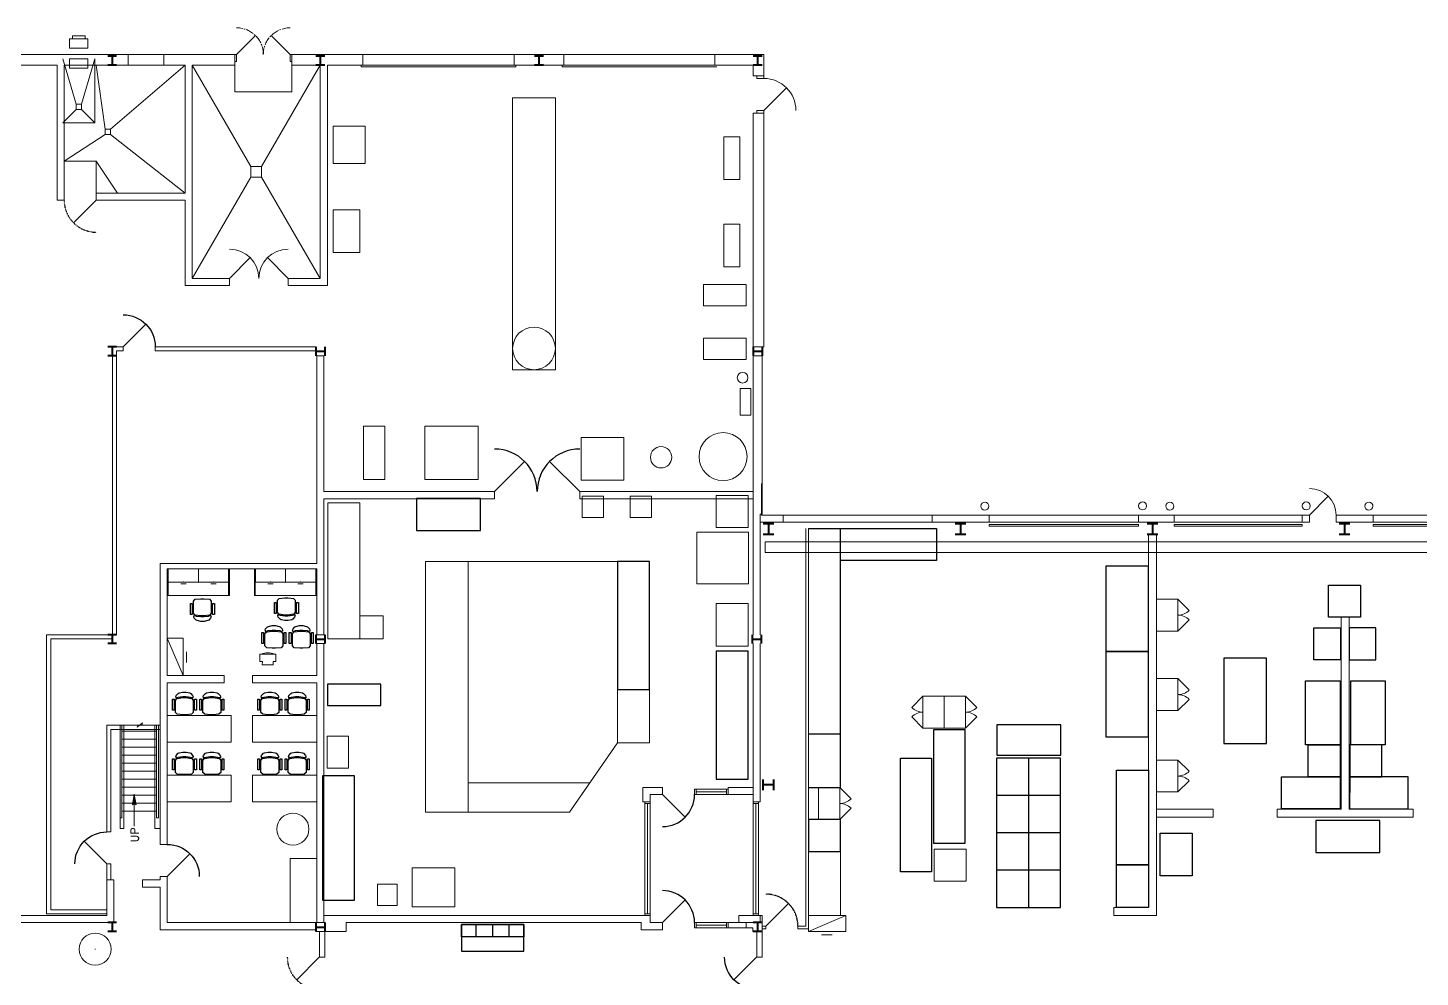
# Model space of a CAD drawing. Header units: inches. Extents: x -27 to 7514, y -484 to 2591.
# Drawn here: x 4025 to 5591, y 1516 to 2585 of the extents above; entities that cross this region are included whole.
import ezdxf
from ezdxf.enums import TextEntityAlignment as Align

# ---------------------------------------------------------------- set-up
doc = ezdxf.new("R2010")
doc.units = ezdxf.units.IN
doc.header["$MEASUREMENT"] = 0
doc.linetypes.add('CENTER2', pattern=[1.125, 0.75, -0.125, 0.125, -0.125])
doc.linetypes.add('DIVIDE', pattern=[1.25, 0.5, -0.25, 0, -0.25, 0, -0.25])
for name, color, linetype, lineweight in [('A-Col', 6, 'Continuous', 40), ('A-Ext-Wall', 70, 'Continuous', 20), ('A-VertP', 12, 'Continuous', 20), ('F-Ch', 4, 'Continuous', 30), ('F-Eq', 71, 'Continuous', 20), ('F-FreeStand', 211, 'Continuous', 20), ('FS-File', 50, 'Continuous', 20), ('FS-WSurf', 50, 'Continuous', 20), ('I-CWall', 110, 'Continuous', 20), ('I-Dor', 210, 'Continuous', 30)]:
    doc.layers.add(name, color=color, linetype=linetype, lineweight=lineweight)
doc.styles.add('BGE', font='simplex.shx')

# ---------------------------------------------------------------- blocks, each defined once
blk = doc.blocks.new('rbc_fleet-no_Arch$0$1W')
at = {"linetype": 'Continuous'}
for p, q in [((0.52225, 0.0105), (-0.47775, 0.0105)), ((0.02225, 0.0105), (0.02225, -0.9894999999999999)), ((0.52225, -0.9894999999999999), (-0.47775, -0.9894999999999999))]:
    blk.add_line(p, q, dxfattribs=at)
blk = doc.blocks.new('new block')
at = {"layer": 'I-CWall', "linetype": 'Continuous'}
blk.add_line((0, 0), (25.45600000000559, 25.45600000000559), dxfattribs=at)
blk.add_arc((0, -1.164153218269348e-10), 36, 0, 90, dxfattribs=at)
blk = doc.blocks.new('1W')
at = {"linetype": 'Continuous'}
for p, q in [((0.4166666666666666, 0.4166666666666666), (-0.4166666666666666, 0.4166666666666666)), ((0, 0.4166666666666666), (0, -0.4166666666666666)), ((0.4166666666666666, -0.4166666666666666), (-0.4166666666666666, -0.4166666666666666))]:
    blk.add_line(p, q, dxfattribs=at)
blk = doc.blocks.new('AH1')
at = {"linetype": 'Continuous'}
for p, q in [((-0.125, 0.02083333333333333), (0, 0)), ((-0.104, 0), (-0.125, 0.02083333333333333)), ((0, 0), (-0.125, -0.02083333333333333)), ((-0.104, 0), (-0.125, -0.02083333333333333)), ((0, 0), (-0.1145, 0.01041666666666667)), ((0, 0), (-0.1145, -0.0105)), ((0, 0), (-0.104, 0))]:
    blk.add_line(p, q, dxfattribs=at)
blk = doc.blocks.new('DOOR36')
at = {"linetype": 'Continuous'}
blk.add_line((0, 0), (2.121333333333333, 2.121333333333333), dxfattribs=at)
blk.add_arc((6.013258298238118e-05, -1.287978887557983e-05), 3, 360, 90, dxfattribs=at)
blk = doc.blocks.new('DOOR30')
at = {"linetype": 'Continuous'}
blk.add_line((0, 0), (1.76775, 1.76775), dxfattribs=at)
at = {"linetype": 'CENTER2'}
blk.add_arc((0, 0), 2.5, 0, 90, dxfattribs=at)
blk = doc.blocks.new('LF422')
at = {"linetype": 'Continuous'}
for p, q in [((0, 0), (3.5, 1.5)), ((1.227666666666667, -0.3135), (2.227666666666666, -0.3135))]:
    blk.add_line(p, q, dxfattribs=at)
blk.add_lwpolyline([(0, 1.5), (0, 0), (3.5, 0), (3.5, 1.5)], close=True, dxfattribs=at)
blk = doc.blocks.new('T3072')
at = {"layer": 'F-FreeStand'}
blk.add_lwpolyline([(0, -30), (72, -30), (72, 0), (0, 0)], close=True, dxfattribs=at)
blk = doc.blocks.new('T36')
at = {"layer": 'F-FreeStand'}
blk.add_circle((0, 0), 17.99999999999999, dxfattribs=at)
blk = doc.blocks.new('CH7')
at = {"linetype": 'Continuous'}
for p, q in [((-0.1666666666666667, 1.291666666666667), (-0.07291666666666666, 1.4375)), ((-0.07291666666666666, 1.4375), (0, 1.479166666666667)), ((0, 1.479166666666667), (0.5208333333333334, 1.5625)), ((0.5208333333333334, 1.5625), (0.8125, 1.5625)), ((0.8125, 1.5625), (1.333333333333333, 1.479166666666667)), ((1.333333333333333, 1.479166666666667), (1.40625, 1.4375)), ((1.40625, 1.4375), (1.5, 1.291666666666667)), ((-0.1666666666666667, 0.1666666666666667), (-0.1666666666666667, 1.291666666666667)), ((0, 0), (-0.1666666666666667, 0.1666666666666667)), ((0.5208333333333334, -0.04166666666666666), (0, 0)), ((1.333333333333333, 0), (0.8125, -0.04166666666666666)), ((1.5, 0.1666666666666667), (1.333333333333333, 0)), ((1.5, 1.291666666666667), (1.5, 0.1666666666666667)), ((0.8125, -0.04166666666666666), (0.5208333333333334, -0.04166666666666666))]:
    blk.add_line(p, q, dxfattribs=at)
for points in [[(-0.4583333333333333, 0.4375), (-0.4583333333333333, 1.427083333333333), (-0.2916666666666666, 1.427083333333333), (-0.2916666666666666, 0.3958333333333333), (-0.4583333333333333, 0.3958333333333333), (-0.4583333333333333, 0.4375)], [(-0.1458333333333333, 1.645833333333333), (-0.1041666666666667, 1.760416666666667), (0.07291666666666666, 1.958333333333333), (0.1666666666666667, 2), (0.5104166666666666, 2.072916666666667), (0.8229166666666666, 2.072916666666667), (1.166666666666667, 2), (1.260416666666667, 1.958333333333333), (1.4375, 1.760416666666667), (1.479166666666667, 1.645833333333333)], [(-0.1458333333333333, 1.645833333333333), (-0.1458333333333333, 1.552083333333333), (-0.04166666666666666, 1.53125)], [(1.375, 1.53125), (1.239583333333333, 1.572916666666667), (0.8125, 1.625), (0.5208333333333334, 1.625), (0.09375, 1.572916666666667), (-0.04166666666666666, 1.53125)], [(1.479166666666667, 1.645833333333333), (1.46875, 1.552083333333333), (1.375, 1.53125)], [(1.625, 0.4375), (1.625, 1.427083333333333), (1.791666666666667, 1.427083333333333), (1.791666666666667, 0.3958333333333333), (1.625, 0.3958333333333333), (1.625, 0.4375)]]:
    blk.add_lwpolyline(points, dxfattribs=at)
blk = doc.blocks.new('CHDESK')
at = {"linetype": 'Continuous'}
blk.add_blockref('CH7', (0.4583333333333333, -0.3958333333333333), dxfattribs=at)
blk = doc.blocks.new('UA3070NP')
at = {"layer": 'F-FreeStand'}
for p, q in [((-69.00000000000091, -30), (-69.00000000000091, 0)), ((-1, -30), (-1, 0))]:
    blk.add_line(p, q, dxfattribs=at)
blk.add_lwpolyline([(0, 0), (-70, 0), (-70, -30), (0, -30)], close=True, dxfattribs=at)
blk = doc.blocks.new('CSM70')
at = {"linetype": 'Continuous'}
for p, q in [((0, 0), (0, 1.239583333333333)), ((0, 1.239583333333333), (5.833333333333333, 1.239583333333333)), ((0, 0), (5.833333333333333, 0)), ((0.09375, 0), (0.09375, 1.239583333333333)), ((2.916666666666667, 0), (2.916666666666667, 1.239583333333333)), ((5.739583333333333, 0), (5.739583333333333, 1.239583333333333)), ((5.833333333333333, 0), (5.833333333333333, 1.239583333333333)), ((1.255166666666667, -0.1666666666666667), (1.755166666666667, -0.1666666666666667)), ((4.578166666666666, -0.1666666666666667), (4.078166666666666, -0.1666666666666667))]:
    blk.add_line(p, q, dxfattribs=at)
for p in [(0, 1.239583333333333), (1.505166666666667, 0), (4.328166666666666, 0)]:
    blk.add_point(p, dxfattribs=at)
blk = doc.blocks.new('TR36')
at = {"linetype": 'Continuous'}
for centre, radius in [((0.0006459276080131531, 0.01781437391042709), 1.5), ((-3.015464544296265e-05, 0.01835776233673096), 0.01840931225702345)]:
    blk.add_circle(centre, radius, dxfattribs=at)
blk = doc.blocks.new('SLF422')
at = {"layer": 'FS-File'}
for p, q in [((-42, -18), (0, 0)), ((-27.26800000000003, -21.76199999999994), (-15.26800000000003, -21.76199999999994))]:
    blk.add_line(p, q, dxfattribs=at)
blk.add_lwpolyline([(-41.99999999999989, 2.273736754432321e-13), (-41.99999999999989, -17.99999999999977), (1.13686837721616e-13, -17.99999999999977), (1.13686837721616e-13, 2.273736754432321e-13)], close=True, dxfattribs=at)
blk = doc.blocks.new('36_door')
at = {"linetype": 'Continuous'}
blk.add_line((0, 0), (-25.45599600000001, -25.455996), dxfattribs=at)
at = {"linetype": 'DIVIDE'}
blk.add_arc((0, 0), 36, 180, 270, dxfattribs=at)
blk = doc.blocks.new('PC')
at = {"linetype": 'Continuous'}
for p, q in [((0.25375, 0.692), (0.00375, 0.692)), ((0.00375, 0.00375), (0.00375, 0.692)), ((1.50375, 0.00375), (0.00375, 0.00375)), ((0.25375, 1.00375), (0.25375, 0.692)), ((0.25375, 1.00375), (1.25375, 1.00375)), ((1.25375, 1.00375), (1.25375, 0.692)), ((1.25375, 0.692), (1.50375, 0.692)), ((1.50375, 0.692), (1.50375, 0.00375))]:
    blk.add_line(p, q, dxfattribs=at)
blk.add_arc((0.7537533838351568, 1.469888706088066), 1.591439934971192, 247.1188333333334, 292.8811666666667, dxfattribs=at)
blk = doc.blocks.new('SC3624')
at = {"layer": 'FS-File'}
blk.add_lwpolyline([(-36, -24), (0, -24), (0, 0), (-36, 0)], close=True, dxfattribs=at)
at = {"layer": 'FS-File', "flags": 128}
blk.add_lwpolyline([(4.547473508864641e-13, -23.99999999999955), (-12.72792206135637, -36.72792206135819, -0.1989123673796656), (-17.99999999999955, -24.00000000000045, -0.1989123673796603), (-23.27207793864227, -36.72792206135796), (-36, -24)], format="xyb", dxfattribs=at)

msp = doc.modelspace()

# ---------------------------------------------------------------- linework, layer by layer
at = {"layer": 'A-Ext-Wall'}
for points in [[(3635.096182831061, 2554.535561998346), (4258.096182830828, 2554.535561998346)], [(4138.096182830828, 2542.535561998346), (4138.096182830828, 2554.535561998346)], [(4178.096182831061, 2542.535561998346), (4178.096182831061, 2554.535561998346)], [(4258.096182830828, 2554.535561998346), (4260.096182830828, 2554.535561998346)], [(4258.096182830828, 2542.535561998346), (4258.096182830828, 2554.535561998346)], [(4260.096182830828, 2554.535561998346), (4260.096182830828, 2546.535561998346)], [(4320.094182830966, 2554.535561998346), (4322.096182831061, 2554.535561998346)], [(4320.094182830966, 2554.535561998346), (4320.094182830966, 2546.535561998346)], [(4322.096182831061, 2554.535561998346), (4572.096182830828, 2554.535561998346)], [(4322.096182831061, 2542.535561998346), (4322.096182831061, 2554.535561998346)], [(4402.096182830828, 2542.535561998346), (4402.096182830828, 2554.535561998346)], [(4628.096182831061, 2554.535561998346), (4572.096182830828, 2554.535561998346)], [(4572.096182830828, 2542.535561998346), (4572.096182830828, 2554.535561998346)], [(4798.096182830828, 2554.535561998346), (4628.096182831061, 2554.535561998346)], [(4628.096182831061, 2542.535561998346), (4628.096182831061, 2554.535561998346)], [(4798.096182830828, 2542.535561998346), (4798.096182830828, 2554.535561998346)], [(4853.096182831061, 2554.535561998346), (4798.096182830828, 2554.535561998346)], [(4853.096182831061, 2554.535561998346), (4853.096182831061, 2530.535561998346)], [(3635.096182831061, 2542.535561998346), (4058.096182831061, 2542.535561998346)], [(4066.096182830828, 2542.535561998346), (4202.096182831061, 2542.535561998346)], [(4210.096182830828, 2542.535561998346), (4258.096182830828, 2542.535561998346)], [(4260.096182830828, 2546.535561998346), (4258.096182830828, 2546.535561998346)], [(4258.096182830828, 2542.535561998346), (4258.096182830828, 2512.535561998346)], [(4320.094182830966, 2546.535561998346), (4322.094182830733, 2546.535561998346)], [(4354.096182830828, 2542.535561998346), (4322.096182831061, 2542.535561998346)], [(4322.096182831061, 2512.535561998346), (4322.096182831061, 2542.535561998346)], [(4572.096182830828, 2542.535561998346), (4362.096182830828, 2542.535561998346)], [(4400.096182831061, 2540.535561998346), (4400.096182831061, 2542.535561998346)], [(4574.096182831061, 2540.535561998346), (4400.096182831061, 2540.535561998346)], [(4572.096182830828, 2542.535561998346), (4628.096182831061, 2542.535561998346)], [(4574.096182831061, 2540.535561998346), (4574.096182831061, 2542.535561998346)], [(4626.096182830828, 2540.535561998346), (4626.096182830828, 2542.535561998346)], [(4800.096182830828, 2540.535561998346), (4626.096182830828, 2540.535561998346)], [(4798.096182830828, 2542.535561998346), (4628.096182831061, 2542.535561998346)], [(4841.096182831061, 2542.535561998346), (4798.096182830828, 2542.535561998346)], [(4841.096182831061, 2542.535561998346), (4841.096182831061, 2530.535561998346)], [(4841.096182831061, 2530.535561998346), (4853.096182831061, 2530.535561998346)], [(4845.096182830828, 2527.535561998346), (4845.096182830828, 2530.535561998346)], [(4853.096182831061, 2527.535561998346), (4845.096182830828, 2527.535561998346)], [(4853.096182831061, 2530.535561998346), (4853.096182831061, 2527.535561998346)], [(4258.096182830828, 2512.535561998346), (4322.096182831061, 2512.535561998346)], [(4845.096182830828, 2491.535561998346), (4845.096182830828, 2488.535561998346)], [(4853.096182831061, 2491.535561998346), (4845.096182830828, 2491.535561998346)], [(4853.096182831061, 2488.535561998346), (4853.096182831061, 2491.535561998346)], [(4841.096182831061, 2488.535561998346), (4841.096182831061, 2225.535561998346)], [(4841.096182831061, 2488.535561998346), (4853.096182831061, 2488.535561998346)], [(4853.096182831061, 2488.535561998346), (4853.096182831061, 2225.535561998346)], [(4841.096182831061, 2225.535561998346), (4853.096182831061, 2225.535561998346)], [(4841.096182831061, 2215.535561998346), (4851.096182830828, 2215.535561998346)], [(4841.096182831061, 2215.535561998346), (4841.096182831061, 1901.535561998346)], [(4851.096182830828, 2037.306561998295), (4851.096182830828, 2215.535561998346)], [(4850.441182830793, 2036.04856199833), (4850.441182830793, 2071.577561998485)], [(5466.806182830842, 2036.04856199833), (5488.019182830831, 2057.261561998319)], [(4851.096182830828, 2037.306561998295), (4849.096182830828, 2037.306561998295)], [(4849.096182830828, 2037.306561998295), (4849.096182830828, 1901.535561998346)], [(4850.441182830793, 2036.04856199833), (4874.816182830793, 2036.04856199833)], [(4874.816182830793, 2036.04856199833), (5042.441182830793, 2036.04856199833)], [(4874.816182830793, 2036.04856199833), (4874.816182830793, 2028.048561998447)], [(5042.441182830793, 2036.04856199833), (5106.441182830735, 2036.04856199833)], [(5042.441182830793, 2036.04856199833), (5042.441182830793, 2028.048561998447)], [(5274.441182830735, 2036.04856199833), (5106.441182830735, 2036.04856199833)], [(5106.441182830735, 2036.04856199833), (5106.441182830735, 2028.048561998447)], [(5274.441182830735, 2036.04856199833), (5314.441182830851, 2036.04856199833)], [(5274.441182830735, 2036.04856199833), (5274.441182830735, 2028.048561998447)], [(5458.441182830851, 2036.04856199833), (5314.441182830851, 2036.04856199833)], [(5314.441182830851, 2036.04856199833), (5314.441182830851, 2028.048561998447)], [(5458.441182830851, 2036.04856199833), (5466.806182830842, 2036.04856199833)], [(5458.441182830851, 2036.04856199833), (5458.441182830851, 2028.048561998447)], [(5466.806182830842, 2036.04856199833), (5466.806182830842, 2028.048561998447)], [(5496.806182830842, 2036.04856199833), (5496.806182830842, 2028.048561998447)], [(5496.806182830842, 2036.04856199833), (5538.441182830735, 2036.04856199833)], [(5706.441182830735, 2036.04856199833), (5538.441182830735, 2036.04856199833)], [(5538.441182830735, 2036.04856199833), (5538.441182830735, 2028.048561998447)], [(4849.096182830828, 2028.048561998447), (4874.816182830793, 2028.048561998447)], [(4874.816182830793, 2028.048561998447), (5042.441182830793, 2028.048561998447)], [(5042.441182830793, 2028.048561998447), (5106.441182830735, 2028.048561998447)], [(5274.441182830735, 2028.048561998447), (5106.441182830735, 2028.048561998447)], [(5274.441182830735, 2028.048561998447), (5314.441182830851, 2028.048561998447)], [(5314.441182830851, 2028.048561998447), (5314.441182830851, 2028.370561998316)], [(5458.441182830851, 2028.048561998447), (5314.441182830851, 2028.048561998447)], [(5458.463182830761, 2025.723561998304), (5314.44118283088, 2025.723561998304), (5314.44118283088, 2023.623561998211), (5458.463182830761, 2023.623561998211)], [(5458.441182830851, 2028.048561998447), (5466.806182830842, 2028.048561998447)], [(5458.46318283079, 2025.723561998377), (5458.46318283079, 2023.623561998342)], [(5496.806182830842, 2028.048561998447), (5538.441182830735, 2028.048561998447)], [(5706.441182830735, 2028.048561998447), (5538.441182830735, 2028.048561998447)], [(4854.619182830749, 2006.04856199833), (4854.619182830749, 1994.04856199833)], [(7001.539182830791, 2006.04856199833), (4854.619182830749, 2006.04856199833)], [(7001.539182830791, 1994.04856199833), (4854.619182830749, 1994.04856199833)], [(4841.096182831061, 1713.535561998346), (4841.096182831061, 1891.535561998346)], [(4849.096182830828, 1713.535561998346), (4849.096182830828, 1891.535561998346)], [(4841.096182831061, 1585.535561998346), (4841.096182831061, 1713.535561998346)], [(4841.096182831061, 1713.535561998346), (4849.096182830828, 1713.535561998346)], [(4841.096182831061, 1711.535561998346), (4847.096182831061, 1711.535561998346)], [(4844.096182831061, 1587.535561998346), (4844.096182831061, 1711.535561998346)], [(4847.096182831061, 1585.535561998346), (4847.096182831061, 1713.535561998346)], [(4825.096182830828, 1585.535561998346), (4825.096182830828, 1577.535561998346)], [(4851.096182830828, 1585.535561998346), (4825.096182830828, 1585.535561998346)], [(4841.096182831061, 1587.535561998346), (4847.096182831061, 1587.535561998346)], [(4849.096182830828, 1577.535561998346), (4849.096182830828, 1585.535561998346)], [(4851.096182830828, 1538.53256199832), (4851.096182830828, 1585.535561998346)], [(4825.096182830828, 1577.535561998346), (4833.096182830828, 1577.535561998346)], [(4833.096182830828, 1577.535561998346), (4841.096182831061, 1577.535561998346)], [(4833.096182830828, 1571.572561998357), (4833.096182830828, 1577.535561998346)], [(4833.126182830856, 1571.572561998357), (4840.651182830763, 1571.572561998357)], [(4840.651182830763, 1567.432561998226), (4840.651182830763, 1571.572561998357)], [(4851.144182831013, 1567.432561998226), (4840.651182830763, 1567.432561998226)], [(4845.096182830828, 1538.53256199832), (4845.096182830828, 1566.957561998366)], [(4845.096182830828, 1538.53256199832), (4851.096182830828, 1538.53256199832)]]:
    msp.add_lwpolyline(points, dxfattribs=at)
for points in [[(5496.806182830842, 2036.04856199833, 0.414213562373095), (5466.806182830842, 2066.04856199833)], [(5097.623314180499, 2048.060501492524, 400000.1180079326), (5097.623333010088, 2048.060542363601)], [(5305.623314180441, 2048.060501492524, 400000.1180079326), (5305.623333010029, 2048.060542363601)], [(5529.623314180499, 2048.060501492524, 400000.1180079326), (5529.623333010088, 2048.060542363601)]]:
    msp.add_lwpolyline(points, format="xyb", dxfattribs=at)
for points in [[(5106.441182830647, 2023.623561998211), (5274.463182830994, 2023.623561998211), (5274.463182830994, 2025.723561998304), (5106.441182830647, 2025.723561998304)], [(5538.441182830647, 2023.623561998211), (5706.463182830994, 2023.623561998211), (5706.463182830994, 2025.723561998304), (5538.441182830647, 2025.723561998304)]]:
    msp.add_lwpolyline(points, close=True, dxfattribs=at)
for centre in [(5279.115432830833, 2046.536561998459), (5463.115432830775, 2046.536561998459)]:
    msp.add_circle(centre, 4.5, dxfattribs=at)
msp.add_point((4846.096182830828, 1572.535561998346), dxfattribs=at)
at = {"layer": 'A-VertP'}
for points in [[(4149.335182830888, 1799.841561998444), (4148.023182830737, 1797.507561998413), (4154.318182830895, 1802.175561998476), (4153.269182831013, 1799.841561998444)], [(4126.082182830862, 1799.841561998444), (4149.335182830888, 1799.841561998444)], [(4129.082182830862, 1799.841561998444), (4129.082182830862, 1683.535561998346)], [(4131.082182830862, 1799.841561998444), (4131.082182830862, 1695.535561998346)], [(4131.082182830862, 1792.963561998418), (4170.082182830862, 1792.963561998418)], [(4133.082182830862, 1799.841561998444), (4133.082182830862, 1683.535561998346)], [(4173.082182830862, 1799.841561998444), (4153.269182831013, 1799.841561998444)], [(4168.082182830862, 1799.841561998444), (4168.082182830862, 1683.535561998346)], [(4170.082182830862, 1799.841561998444), (4170.082182830862, 1695.535561998346)], [(4172.082182830862, 1799.841561998444), (4172.082182830862, 1695.535561998346)], [(4131.082182830862, 1783.963561998418), (4170.082182830862, 1783.963561998418)], [(4131.082182830862, 1774.963561998418), (4170.082182830862, 1774.963561998418)], [(4131.082182830862, 1765.963561998418), (4170.082182830862, 1765.963561998418)], [(4131.082182830862, 1756.963561998418), (4170.082182830862, 1756.963561998418)], [(4131.082182830862, 1747.963561998418), (4170.082182830862, 1747.963561998418)], [(4131.082182830862, 1738.963561998418), (4170.082182830862, 1738.963561998418)], [(4131.082182830862, 1729.963561998418), (4170.082182830862, 1729.963561998418)], [(4131.082182830862, 1720.963561998418), (4170.082182830862, 1720.963561998418)], [(4131.082182830862, 1711.963561998418), (4170.082182830862, 1711.963561998418)], [(4144.905182830953, 1685.884561998275), (4144.905182830953, 1721.884561998275)], [(4131.082182830862, 1695.535561998346), (4129.082182830862, 1695.535561998346)], [(4131.082182830862, 1702.963561998418), (4170.082182830862, 1702.963561998418)], [(4170.082182830862, 1695.535561998346), (4172.082182830862, 1695.535561998346)], [(4129.082182830862, 1683.535561998346), (4133.082182830862, 1683.535561998346)], [(4168.082182830862, 1683.535561998346), (4173.98718283089, 1683.535561998346)]]:
    msp.add_lwpolyline(points, dxfattribs=at)
at = {"layer": 'F-Ch'}
for points in [[(4462.221449675657, 2018.948442968554), (4534.221449675657, 2018.948442968554), (4534.221449675657, 2054.948442968554), (4462.221449675657, 2054.948442968554)], [(4688.549449675636, 1839.771442968413), (4724.549449675636, 1839.771442968413), (4724.549449675636, 1983.771442968413), (4688.549449675636, 1983.771442968413)], [(5237.728182830753, 1930.632561998187), (5237.728182830753, 1882.632561998187), (5285.728182830753, 1882.632561998187), (5285.728182830753, 1978.632561998187), (5237.728182830753, 1978.632561998187)], [(5506.333182830735, 1921.353561998323), (5488.333182830735, 1921.353561998323), (5488.333182830735, 1957.353561998323), (5524.333182830735, 1957.353561998323), (5524.333182830735, 1921.353561998323)], [(5501.848182830632, 1873.251561998368), (5471.848182830632, 1873.251561998368), (5471.848182830632, 1909.251561998368), (5501.848182830632, 1909.251561998368)], [(5511.441182830509, 1873.251561998368), (5541.441182830509, 1873.251561998368), (5541.441182830509, 1909.251561998368), (5511.441182830509, 1909.251561998368)], [(4799.523449675798, 1739.074442968486), (4835.523449675798, 1739.074442968486), (4835.523449675798, 1883.074442968486), (4799.523449675798, 1883.074442968486)], [(5237.728182830753, 1834.632561998187), (5237.728182830753, 1786.632561998187), (5285.728182830753, 1786.632561998187), (5285.728182830753, 1882.632561998187), (5237.728182830753, 1882.632561998187)], [(5418.660182830783, 1778.939561998217), (5418.660182830783, 1874.939561998217), (5370.660182830783, 1874.939561998217), (5370.660182830783, 1778.939561998217)], [(4362.090449675605, 1821.771442968413), (4422.090449675605, 1821.771442968413), (4422.090449675605, 1845.771442968413), (4362.090449675605, 1845.771442968413)], [(5044.31018283069, 1794.672561998224), (5079.083182830502, 1794.672561998224), (5079.083182830502, 1666.572561998131), (5044.31018283069, 1666.572561998131)], [(5187.104182830684, 1766.135561998213), (5187.104182830684, 1800.135561998213), (5115.104182830684, 1800.135561998213), (5115.104182830684, 1766.135561998213)], [(5501.255182830755, 1741.490561998195), (5465.255182830755, 1741.490561998195), (5465.255182830755, 1777.490561998195), (5501.255182830755, 1777.490561998195)], [(5512.034182830852, 1741.490561998195), (5548.034182830852, 1741.490561998195), (5548.034182830852, 1777.490561998195), (5512.034182830852, 1777.490561998195)], [(5006.884182830712, 1762.576561998321), (5041.657182830757, 1762.576561998321), (5041.657182830757, 1634.476561998228), (5006.884182830712, 1634.476561998228)], [(4356.549449675869, 1602.771442968413), (4392.549449675869, 1602.771442968413), (4392.549449675869, 1742.771442968413), (4356.549449675869, 1742.771442968413)], [(5501.329182830777, 1705.510561998213), (5435.329182830777, 1705.510561998213), (5435.329182830777, 1741.510561998213), (5501.255182830755, 1741.490561998195)], [(5511.960182830597, 1705.510561998213), (5577.960182830597, 1705.510561998213), (5577.960182830597, 1741.510561998213), (5512.034182830852, 1741.490561998195)], [(4903.384182830712, 1657.576561998321), (4939.384182830712, 1657.576561998321), (4939.384182830712, 1693.576561998321), (4903.384182830712, 1693.576561998321)], [(5509.887182830738, 1692.517561998429), (5473.887182830738, 1692.517561998429), (5473.887182830738, 1656.517561998429), (5545.887182830738, 1656.517561998429), (5545.887182830738, 1692.517561998429)], [(5298.694182830768, 1678.091561998452), (5334.694182830768, 1678.091561998452), (5334.694182830768, 1630.091561998452), (5298.694182830768, 1630.091561998452)], [(5249.884182830712, 1594.576561998321), (5249.884182830712, 1642.576561998321), (5285.884182830712, 1642.576561998321), (5285.884182830712, 1594.576561998321)], [(4583.133262237599, 1575.479910689595), (4513.133262237367, 1575.479910689595), (4513.133262237367, 1545.479910689595), (4583.133262237599, 1545.479910689595)], [(4513.133262237367, 1575.479910689595), (4583.160262237601, 1575.479910689595), (4583.160262237601, 1561.342910689724), (4513.133262237367, 1561.342910689724)]]:
    msp.add_lwpolyline(points, close=True, dxfattribs=at)
for points in [[(4903.383182830636, 2021.130561998223), (5047.384182830625, 2021.130561998223)], [(4939.384182830625, 1729.576561998219), (4939.384182830625, 2021.130561998223)], [(5047.384182830625, 2021.130561998223), (5047.384182830625, 1985.130561998223)], [(5047.384182830625, 1985.130561998223), (4939.384182830625, 1985.130561998223)], [(5462.477182830618, 1777.490561998267), (5462.477182830618, 1849.490561998267)], [(5462.477182830618, 1849.490561998267), (5501.255182830726, 1849.490561998267)], [(5501.255182830726, 1849.490561998267), (5501.255182830726, 1777.490561998267)], [(5513.346182830624, 1777.490561998267), (5513.346182830624, 1849.490561998267)], [(5513.346182830624, 1849.490561998267), (5552.124182830732, 1849.490561998267)], [(5552.124182830732, 1849.490561998267), (5552.124182830732, 1777.490561998267)], [(4939.384182830625, 1789.576561998219), (4903.368182830622, 1789.576561998219)], [(5501.255182830726, 1777.490561998267), (5462.477182830618, 1777.490561998267)], [(5552.124182830732, 1777.490561998267), (5513.346182830624, 1777.490561998267)], [(5006.884182830625, 1654.576561998219), (5006.884182830625, 1762.576561998219)], [(5114.884182830625, 1762.576561998219), (5114.884182830625, 1594.576561998219)], [(5186.884182830625, 1762.576561998219), (5114.884182830625, 1762.576561998219)], [(5150.884182830625, 1762.576561998219), (5150.884182830625, 1595.069561998353)], [(5186.884182830625, 1594.576561998219), (5186.884182830625, 1762.576561998219)], [(5249.884182830625, 1642.576561998219), (5249.884182830625, 1749.247561998309)], [(5249.884182830625, 1749.247561998309), (5285.884182830625, 1749.247561998309)], [(5285.884182830625, 1749.247561998309), (5285.884182830625, 1642.576561998219)], [(4903.384182830625, 1729.576561998219), (4939.384182830625, 1729.576561998219)], [(5186.884182830625, 1720.576561998219), (5114.954182830574, 1720.576561998219)], [(5186.884182830625, 1678.576561998219), (5114.954182830574, 1678.576561998219)], [(5186.884182830625, 1636.576561998219), (5114.954182830574, 1636.576561998219)], [(5285.884182830625, 1642.576561998219), (5249.884182830625, 1642.576561998219)], [(5114.884182830625, 1594.576561998219), (5186.884182830625, 1594.576561998219)], [(4529.393262237609, 1561.342910689724), (4529.393262237609, 1575.302910689687)], [(4548.146262237635, 1561.342910689724), (4548.146262237635, 1575.302910689687)], [(4566.541262237653, 1561.342910689724), (4566.541262237653, 1575.302910689687)]]:
    msp.add_lwpolyline(points, dxfattribs=at)
at = {"layer": 'F-Eq'}
for points in [[(4072.142449675746, 2572.23244296854), (4092.53544967567, 2572.23244296854), (4092.53544967567, 2561.712442968521), (4072.142449675746, 2561.712442968521)], [(4075.295449675679, 2572.233442968471), (4089.5924496757, 2572.233442968471), (4089.5924496757, 2575.599442968625), (4075.295449675679, 2575.599442968625)], [(4072.142449675746, 2549.71844296834), (4092.53544967567, 2549.71844296834), (4092.53544967567, 2539.198442968554), (4072.142449675746, 2539.198442968554)], [(4570.549449675636, 2199.771442968413), (4618.549449675636, 2199.771442968413), (4618.549449675636, 2505.771442968413), (4570.549449675636, 2505.771442968413)], [(4079.549449675636, 2492.771442968413), (4085.549449675636, 2492.771442968413), (4085.549449675636, 2498.771442968413), (4079.549449675636, 2498.771442968413)], [(4368.549449675869, 2431.771442968413), (4404.549449675869, 2431.771442968413), (4404.549449675869, 2473.771442968413), (4368.549449675869, 2473.771442968413)], [(4808.199449675776, 2413.771442968413), (4826.199449675776, 2413.771442968413), (4826.199449675776, 2461.771442968413), (4808.199449675776, 2461.771442968413)], [(4368.549449675869, 2331.771442968413), (4398.549449675869, 2331.771442968413), (4398.549449675869, 2379.771442968413), (4368.549449675869, 2379.771442968413)], [(4808.199449675776, 2315.648442968508), (4826.199449675776, 2315.648442968508), (4826.199449675776, 2363.648442968508), (4808.199449675776, 2363.648442968508)], [(4785.165449675791, 2271.771442968413), (4833.165449675791, 2271.771442968413), (4833.165449675791, 2295.771442968413), (4785.165449675791, 2295.771442968413)], [(4785.165449675791, 2211.348442968461), (4833.165449675791, 2211.348442968461), (4833.165449675791, 2235.348442968461), (4785.165449675791, 2235.348442968461)], [(4826.320449675586, 2148.771442968413), (4838.320449675586, 2148.771442968413), (4838.320449675586, 2178.771442968413), (4826.320449675586, 2178.771442968413)], [(4402.658449675808, 2076.284442968448), (4426.658449675808, 2076.284442968448), (4426.658449675808, 2136.284442968448), (4402.658449675808, 2136.284442968448)], [(4471.756449675806, 2076.284442968448), (4531.756449675806, 2076.284442968448), (4531.756449675806, 2136.284442968448), (4471.756449675806, 2136.284442968448)], [(4647.549449675869, 2075.314442968476), (4695.549449675869, 2075.314442968476), (4695.549449675869, 2123.314442968476), (4647.549449675869, 2123.314442968476)], [(4648.549449675636, 2033.303442968536), (4672.549449675636, 2033.303442968536), (4672.549449675636, 2057.303442968536), (4648.549449675636, 2057.303442968536)], [(4702.610449675623, 2033.303442968536), (4726.610449675623, 2033.303442968536), (4726.610449675623, 2057.303442968536), (4702.610449675623, 2057.303442968536)], [(4799.52444967573, 2022.02944296856), (4835.52444967573, 2022.02944296856), (4835.52444967573, 2058.02944296856), (4799.52444967573, 2058.02944296856)], [(4362.738449675649, 1896.771442968413), (4398.738449675649, 1896.771442968413), (4398.738449675649, 2049.771442968413), (4362.738449675649, 2049.771442968413)], [(4777.72844967564, 1958.771442968413), (4835.72844967564, 1958.771442968413), (4835.72844967564, 2016.771442968413), (4777.72844967564, 2016.771442968413)], [(4472.549449675636, 1701.771442968413), (4520.549449675636, 1701.771442968413), (4520.549449675636, 1983.771442968413), (4472.549449675636, 1983.771442968413)], [(4799.440449675698, 1888.771442968413), (4835.440449675698, 1888.771442968413), (4835.440449675698, 1936.771442968413), (4799.440449675698, 1936.771442968413)], [(4398.738449675649, 1896.771442968413), (4424.738449675649, 1896.771442968413), (4424.738449675649, 1922.771442968413), (4398.738449675649, 1922.771442968413)], [(4688.549449675636, 1779.771442968413), (4724.549449675636, 1779.771442968413), (4724.549449675636, 1839.771442968413), (4688.549449675636, 1839.771442968413)], [(4361.980449675735, 1751.214442968616), (4385.980449675735, 1751.214442968616), (4385.980449675735, 1787.214442968616), (4361.980449675735, 1787.214442968616)], [(4457.35344967564, 1595.164442968337), (4505.35344967564, 1595.164442968337), (4505.35344967564, 1639.164442968569), (4457.35344967564, 1639.164442968569)], [(4418.549449675636, 1596.836442968357), (4440.549449675869, 1596.836442968357), (4440.549449675869, 1620.836442968357), (4418.549449675636, 1620.836442968357)]]:
    msp.add_lwpolyline(points, close=True, dxfattribs=at)
for points in [[(4079.549449675636, 2498.771442968413), (4064.549449675636, 2549.771442968413)], [(4085.549449675636, 2498.771442968413), (4100.549449675636, 2549.771442968413)], [(4100.549449675636, 2477.771442968413), (4100.549449675636, 2549.771442968413)], [(4079.549449675636, 2492.771442968413), (4064.549449675636, 2477.771442968413)], [(4100.549449675636, 2477.771442968413), (4085.549449675636, 2492.771442968413)], [(4064.549449675636, 2477.771442968413), (4100.549449675636, 2477.771442968413)], [(4520.549449675636, 1983.771442968413), (4688.549449675636, 1983.771442968413)], [(4634.549449675636, 1701.771442968413), (4688.549449675636, 1779.771442968413)], [(4520.549449675636, 1734.771442968413), (4520.549449675636, 1701.771442968413)], [(4657.39544967554, 1734.771442968413), (4520.549449675636, 1734.771442968413)], [(4520.549449675636, 1701.771442968413), (4634.549449675636, 1701.771442968413)]]:
    msp.add_lwpolyline(points, dxfattribs=at)
for centre, radius in [((4594.549449675636, 2223.771442968413), 24), ((4829.206449675527, 2190.771442968413), 6), ((4807.225449675614, 2101.98244296854), 27), ((4737.549449675869, 2101.271442968413), 12)]:
    msp.add_circle(centre, radius, dxfattribs=at)
at = {"layer": 'F-FreeStand'}
for points in [[(5080.762182830505, 1624.30056199825), (5044.762182830505, 1624.30056199825), (5044.762182830505, 1660.30056199825), (5080.762182830505, 1660.30056199825)], [(4903.384182830712, 1585.576561998321), (4939.384182830712, 1585.576561998321), (4939.384182830712, 1657.576561998321), (4903.384182830712, 1657.576561998321)]]:
    msp.add_lwpolyline(points, close=True, dxfattribs=at)
at = {"layer": 'I-CWall'}
for points in [[(4058.096182831061, 2542.535561998346), (4058.096182831061, 2390.535561998346)], [(4066.096182830828, 2542.535561998346), (4066.096182830828, 2390.535561998346)], [(4112.096182831061, 2470.535561998346), (4102.096182830828, 2542.535561998346)], [(4118.096182831061, 2470.535561998346), (4202.096182831061, 2542.535561998346)], [(4202.096182831061, 2542.535561998346), (4202.096182831061, 2398.535561998346)], [(4210.096182830828, 2542.535561998346), (4210.096182830828, 2302.535561998346)], [(4210.096182830828, 2542.535561998346), (4276.096182830828, 2428.535561998346)], [(4354.096182830828, 2542.535561998346), (4288.096182830828, 2428.535561998346)], [(4354.096182830828, 2542.535561998346), (4354.096182830828, 2302.535561998346)], [(4362.096182830828, 2542.535561998346), (4362.096182830828, 2294.535561998346)], [(4066.096182830828, 2434.535561998346), (4112.096182831061, 2464.535561998346)], [(4118.096182831061, 2464.535561998346), (4202.096182831061, 2398.535561998346)], [(4102.096182830828, 2434.535561998346), (4066.096182830828, 2434.535561998346)], [(4102.096182830828, 2398.535561998346), (4102.096182830828, 2434.535561998346)], [(4102.096182830828, 2434.535561998346), (4126.096182830828, 2398.535561998346)], [(4210.096182830828, 2302.535561998346), (4276.096182830828, 2416.535561998346)], [(4354.096182830828, 2302.535561998346), (4288.096182830828, 2416.535561998346)], [(4102.096182830828, 2390.535561998346), (4102.096182830828, 2398.535561998346)], [(4102.096182830828, 2398.535561998346), (4202.096182831061, 2398.535561998346)], [(4058.096182831061, 2390.535561998346), (4066.096182830828, 2390.535561998346)], [(4102.096182830828, 2390.535561998346), (4202.096182831061, 2390.535561998346)], [(4202.096182831061, 2390.535561998346), (4202.096182831061, 2294.535561998346)], [(4252.096182830828, 2302.535561998346), (4275.431182830791, 2325.870561998308)], [(4318.092182830871, 2302.535561998346), (4294.757182830908, 2325.870561998308)], [(4210.096182830828, 2302.535561998346), (4252.096182830828, 2302.535561998346)], [(4252.096182830828, 2294.535561998346), (4252.096182830828, 2302.535561998346)], [(4318.096182830828, 2294.535561998346), (4318.096182830828, 2302.535561998346)], [(4354.096182830828, 2302.535561998346), (4318.096182830828, 2302.535561998346)], [(4202.096182831061, 2294.535561998346), (4252.096182830828, 2294.535561998346)], [(4362.096182830828, 2294.535561998346), (4318.096182830828, 2294.535561998346)], [(4125.096182830828, 2225.535561998346), (4132.492182831011, 2225.535561998346)], [(4132.492182831011, 2225.535561998346), (4132.492182831011, 2220.910561998346)], [(4168.492182831011, 2225.535561998346), (4168.492182831011, 2220.910561998346)], [(4168.492182831011, 2225.535561998346), (4349.096182831061, 2225.535561998346)], [(4349.096182831061, 2220.910561998346), (4349.096182831061, 2225.535561998346)], [(4120.471182830828, 1901.535561998346), (4120.471182830828, 2215.535561998346)], [(4125.096182830828, 2220.910561998346), (4132.492182831011, 2220.910561998346)], [(4125.096182830828, 1901.535561998346), (4125.096182830828, 2220.910561998346)], [(4168.492182831011, 2220.910561998346), (4349.096182831061, 2220.910561998346)], [(4350.096182830828, 2215.535561998346), (4358.096182831061, 2215.535561998346)], [(4350.096182830828, 2215.535561998346), (4350.096182830828, 1981.535561998346)], [(4358.096182831061, 2215.535561998346), (4358.096182831061, 2062.535561998346)], [(4550.096182831061, 2062.535561998346), (4358.096182831061, 2062.535561998346)], [(4550.096182831061, 2054.535561998346), (4358.096182831061, 2054.535561998346)], [(4358.096182831061, 2054.535561998346), (4358.096182831061, 1901.535561998346)], [(4550.096182831061, 2054.535561998346), (4550.096182831061, 2062.535561998346)], [(4646.096182831061, 2054.535561998346), (4646.096182831061, 2062.535561998346)], [(4841.096182831061, 2062.535561998346), (4646.096182831061, 2062.535561998346)], [(4841.096182831061, 2054.535561998346), (4646.096182831061, 2054.535561998346)], [(4900.38418283077, 2021.130561998325), (4900.38418283077, 1573.576561998321)], [(4903.38418283077, 2021.130561998325), (4903.38418283077, 1570.576561998321)], [(5285.88418283077, 2014.576561998321), (5285.88418283077, 1594.576561998321)], [(5294.88418283077, 2014.576561998321), (5294.88418283077, 1585.576561998321)], [(4174.096182830828, 1981.535561998346), (4174.096182830828, 1891.535561998346)], [(4350.096182830828, 1981.535561998346), (4174.096182830828, 1981.535561998346)], [(4182.096182830828, 1975.535561998346), (4182.096182830828, 1891.535561998346)], [(4350.096182830828, 1975.535561998346), (4182.096182830828, 1975.535561998346)], [(4350.096182830828, 1975.535561998346), (4350.096182830828, 1901.535561998346)], [(5502.441182830742, 1705.251561998484), (5502.441182830742, 1921.251561998484)], [(5502.441182830742, 1921.251561998484), (5511.441182830742, 1921.251561998484)], [(5511.441182830742, 1705.251561998484), (5511.441182830742, 1921.251561998484)], [(4046.33718283075, 1587.209561998461), (4046.33718283075, 1901.535561998346)], [(4115.096182831061, 1901.535561998346), (4046.33718283075, 1901.535561998346)], [(4050.962182830983, 1591.834561998461), (4050.962182830983, 1896.910561998346)], [(4120.096182830828, 1896.910561998346), (4050.962182830983, 1896.910561998346)], [(4349.096182831061, 1901.535561998346), (4359.096182830828, 1901.535561998346)], [(4174.096182830828, 1665.535561998346), (4174.096182830828, 1891.535561998346)], [(4182.096182830828, 1855.535561998346), (4182.096182830828, 1891.535561998346)], [(4359.096182830828, 1891.535561998346), (4349.096182831061, 1891.535561998346)], [(4350.096182830828, 1855.535561998346), (4350.096182830828, 1891.535561998346)], [(4358.096182831061, 1891.535561998346), (4358.096182831061, 1577.535561998346)], [(4182.096182830828, 1855.535561998346), (4246.096182830828, 1855.535561998346)], [(4246.096182830828, 1847.535561998346), (4246.096182830828, 1855.535561998346)], [(4278.096182830828, 1847.535561998346), (4278.096182830828, 1855.535561998346)], [(4350.096182830828, 1855.535561998346), (4278.096182830828, 1855.535561998346)], [(4182.096182830828, 1847.535561998346), (4246.096182830828, 1847.535561998346)], [(4182.096182830828, 1665.535561998346), (4182.096182830828, 1847.535561998346)], [(4350.096182830828, 1847.535561998346), (4278.096182830828, 1847.535561998346)], [(4290.348182830923, 1847.535561998346), (4350.096182830828, 1847.535561998346)], [(4350.096182830828, 1577.535561998346), (4350.096182830828, 1847.535561998346)], [(4114.096182830828, 1799.535561998346), (4174.096182830828, 1799.535561998346)], [(4114.096182830828, 1679.535561998346), (4114.096182830828, 1799.535561998346)], [(4118.721182830828, 1794.910561998346), (4174.096182830828, 1794.910561998346)], [(4118.721182830828, 1679.535561998346), (4118.721182830828, 1794.910561998346)], [(4717.096182830828, 1729.535561998346), (4717.096182830828, 1713.535561998346)], [(4717.096182830828, 1729.535561998346), (4739.096182831061, 1729.535561998346)], [(4739.096182831061, 1729.535561998346), (4739.096182831061, 1721.535561998346)], [(4775.096182831061, 1721.535561998346), (4775.096182831061, 1727.535561998346)], [(4775.096182831061, 1727.535561998346), (4813.096182830828, 1727.535561998346)], [(4777.096182830828, 1721.535561998346), (4777.096182830828, 1727.535561998346)], [(4777.096182830828, 1724.535561998346), (4811.096182831061, 1724.535561998346)], [(4811.096182831061, 1721.535561998346), (4811.096182831061, 1727.535561998346)], [(4813.096182830828, 1729.535561998346), (4813.096182830828, 1721.535561998346)], [(4813.096182830828, 1729.535561998346), (4813.096182830828, 1721.535561998346)], [(4841.096182831061, 1729.535561998346), (4813.096182830828, 1729.535561998346)], [(4717.096182830828, 1713.535561998346), (4725.096182830828, 1713.535561998346)], [(4719.096182830828, 1585.535561998346), (4719.096182830828, 1713.535561998346)], [(4719.096182830828, 1711.535561998346), (4725.096182830828, 1711.535561998346)], [(4722.096182830828, 1587.535561998346), (4722.096182830828, 1711.535561998346)], [(4725.096182830828, 1721.535561998346), (4725.096182830828, 1713.535561998346)], [(4725.096182830828, 1721.535561998346), (4739.096182831061, 1721.535561998346)], [(4725.096182830828, 1585.535561998346), (4725.096182830828, 1713.535561998346)], [(4775.096182831061, 1721.535561998346), (4813.096182830828, 1721.535561998346)], [(4841.096182831061, 1721.535561998346), (4813.096182830828, 1721.535561998346)], [(5358.441182830742, 1705.251561998484), (5294.900182830774, 1705.251561998484)], [(5358.441182830742, 1696.251561998484), (5294.900182830774, 1696.251561998484)], [(5358.441182830742, 1696.251561998484), (5358.441182830742, 1705.251561998484)], [(5430.441182830742, 1696.251561998484), (5430.441182830742, 1705.251561998484)], [(5430.441182830742, 1705.251561998484), (5502.441182830742, 1705.251561998484)], [(5430.441182830742, 1696.251561998484), (5583.441182830742, 1696.251561998484)], [(5511.441182830742, 1705.251561998484), (5583.441182830742, 1705.251561998484)], [(5583.441182830742, 1705.251561998484), (5583.441182830742, 1696.251561998484)], [(4114.096182830828, 1679.535561998346), (4118.721182830828, 1679.535561998346)], [(4174.096182830828, 1665.535561998346), (4182.096182830828, 1665.535561998346)], [(4114.096182830828, 1643.535561998346), (4118.721182830828, 1643.535561998346)], [(4114.096182830828, 1643.535561998346), (4114.096182830828, 1625.535561998346)], [(4118.721182830828, 1643.535561998346), (4118.721182830828, 1625.535561998346)], [(4174.096182830828, 1629.535561998346), (4182.096182830828, 1629.535561998346)], [(4174.096182830828, 1625.535561998346), (4174.096182830828, 1629.535561998346)], [(4182.096182830828, 1577.535561998346), (4182.096182830828, 1629.535561998346)], [(4114.096182830828, 1625.535561998346), (4122.096182830828, 1625.535561998346)], [(4114.096182830828, 1625.535561998346), (4114.096182830828, 1585.535561998346)], [(4122.096182830828, 1577.535561998346), (4122.096182830828, 1625.535561998346)], [(4154.096182831061, 1617.535561998346), (4154.096182831061, 1625.535561998346)], [(4174.096182830828, 1625.535561998346), (4154.096182831061, 1625.535561998346)], [(4174.096182830828, 1617.535561998346), (4154.096182831061, 1617.535561998346)], [(4174.096182830828, 1569.535561998346), (4174.096182830828, 1617.535561998346)], [(3881.096182831061, 1585.535561998346), (4114.096182830828, 1585.535561998346)], [(4046.33718283075, 1587.209561998461), (4114.096182830828, 1587.209561998461)], [(4050.962182830983, 1591.834561998461), (4114.096182830828, 1591.834561998461)], [(4589.096182831061, 1585.535561998346), (4358.251182830856, 1585.535561998346)], [(4589.096182831061, 1585.535561998346), (4725.096182830828, 1585.535561998346)], [(4719.096182830828, 1587.535561998346), (4725.096182830828, 1587.535561998346)], [(4725.096182830828, 1577.535561998346), (4725.096182830828, 1585.535561998346)], [(5285.88418283077, 1594.576561998321), (5246.88418283077, 1594.576561998321)], [(5246.88418283077, 1594.576561998321), (5246.88418283077, 1585.576561998321)], [(5294.88418283077, 1585.576561998321), (5246.88418283077, 1585.576561998321)], [(3873.096182830828, 1577.535561998346), (4122.096182830828, 1577.535561998346)], [(4114.747182830899, 1577.535561998346), (4114.096182830828, 1577.535561998346)], [(4349.096182831061, 1569.535561998346), (4174.096182830828, 1569.535561998346)], [(4349.096182831061, 1577.535561998346), (4182.096182830828, 1577.535561998346)], [(4349.096182831061, 1577.535561998346), (4359.096182830828, 1577.535561998346)], [(4349.096182831061, 1567.535561998346), (4359.096182830828, 1567.535561998346)], [(4353.096182830828, 1538.534561998415), (4353.096182830828, 1567.527561998431)], [(4359.156182830884, 1577.535561998346), (4359.096182830828, 1577.535561998346)], [(4359.096182830828, 1567.535561998346), (4383.096182830828, 1567.535561998346)], [(4359.096182830828, 1538.534561998415), (4359.096182830828, 1567.527561998431)], [(4383.096182830828, 1567.535561998346), (4383.096182830828, 1577.535561998346)], [(4383.096182830828, 1577.535561998346), (4715.096182831061, 1577.535561998346)], [(4715.096182831061, 1569.535561998346), (4715.096182831061, 1577.535561998346)], [(4739.096182831061, 1569.535561998346), (4715.096182831061, 1569.535561998346)], [(4725.096182830828, 1577.535561998346), (4739.096182831061, 1577.535561998346)], [(4739.096182831061, 1569.535561998346), (4739.096182831061, 1577.535561998346)], [(4775.096182831061, 1577.535561998346), (4775.096182831061, 1571.580561998504)], [(4825.096182830828, 1577.535561998346), (4775.096182831061, 1577.535561998346)], [(4775.096182831061, 1571.580561998504), (4813.096182830828, 1571.580561998504)], [(4777.096182830828, 1577.535561998346), (4777.096182830828, 1571.580561998504)], [(4777.096182830828, 1574.535561998346), (4811.096182831061, 1574.535561998346)], [(4811.096182831061, 1577.535561998346), (4811.096182831061, 1571.535561998346)], [(4813.096182830828, 1571.573561998288), (4813.096182830828, 1577.535561998346)], [(4833.126182830856, 1571.572561998357), (4813.126182830856, 1571.572561998357)], [(4855.38418283077, 1573.576561998321), (4851.096182830828, 1573.576561998321)], [(4855.38418283077, 1570.576561998321), (4851.096182830828, 1570.576561998321)], [(4855.38418283077, 1573.576561998321), (4855.38418283077, 1570.576561998321)], [(4900.38418283077, 1573.576561998321), (4891.38418283077, 1573.576561998321)], [(4891.38418283077, 1573.576561998321), (4891.38418283077, 1570.576561998321)], [(4903.38418283077, 1570.576561998321), (4891.38418283077, 1570.576561998321)], [(4353.096182830828, 1538.534561998415), (4359.096182830828, 1538.534561998415)]]:
    msp.add_lwpolyline(points, dxfattribs=at)
for points in [[(4112.096182831061, 2470.535561998346), (4118.096182831061, 2470.535561998346), (4118.096182831061, 2464.535561998346), (4112.096182831061, 2464.535561998346)], [(4288.096182830828, 2428.535561998346), (4276.096182830828, 2428.535561998346), (4276.096182830828, 2416.535561998346), (4288.096182830828, 2416.535561998346)]]:
    msp.add_lwpolyline(points, close=True, dxfattribs=at)
for points in [[(4285.093782830831, 2302.535561998346, 0.4142135481737181), (4252.096184430542, 2335.533161998348)], [(4318.092182830871, 2335.533161998348, 0.4142135481737181), (4285.094582830869, 2302.53556359806)]]:
    msp.add_lwpolyline(points, format="xyb", dxfattribs=at)
msp.add_point((4354.096182830828, 1572.535561998346), dxfattribs=at)
at = {"layer": 'I-Dor'}
for points in [[(4598.084182831059, 2062.535561998346, 0.4142135481737181), (4550.096185157505, 2110.523561998343)], [(4646.072182830852, 2110.523561998343, 0.4142135481737181), (4598.084182830855, 2062.535564324789)]]:
    msp.add_lwpolyline(points, format="xyb", dxfattribs=at)
for points in [[(4550.096182831061, 2062.535561998346), (4584.029182830789, 2096.468561998539)], [(4646.072182830852, 2062.535561998346), (4612.139182830892, 2096.468561998539)]]:
    msp.add_lwpolyline(points, dxfattribs=at)

# ---------------------------------------------------------------- block references
msp.add_blockref('new block', (4855.38418283077, 1573.576561998205))
msp.add_blockref('new block', (4855.38418283077, 1573.576561998205))
at = {"layer": 'A-Col', "xscale": 12, "yscale": 12, "zscale": 12}
for p in [(4120.096182830828, 2547.535561998346), (4354.096182830828, 2547.535561998346), (4600.096182830828, 2547.535561998346), (4846.096182830828, 2547.535561998346), (4120.096182830828, 2220.535561998346), (4120.096182830828, 1896.535561998346), (4120.096182830828, 1572.535561998346), (4846.096182830828, 1572.535561998346)]:
    msp.add_blockref('1W', p, dxfattribs=at)
for name, p, rotation in [('1W', (4354.096182830828, 2220.535561998346), 89.99999999999999), ('1W', (4846.096182830828, 2220.535561998346), 89.99999999999999), ('1W', (4354.096182830828, 1896.535561998346), 89.99999999999999), ('1W', (4845.096182830828, 1896.535561998346), 89.99999999999999), ('rbc_fleet-no_Arch$0$1W', (4864.315182830804, 1732.802561998345), 270), ('rbc_fleet-no_Arch$0$1W', (4864.315182830804, 1732.802561998345), 270), ('rbc_fleet-no_Arch$0$1W', (4864.315182830804, 1732.802561998345), 270), ('rbc_fleet-no_Arch$0$1W', (4864.315182830804, 1732.802561998345), 270), ('rbc_fleet-no_Arch$0$1W', (4864.315182830804, 1732.802561998345), 270), ('rbc_fleet-no_Arch$0$1W', (4864.315182830804, 1732.802561998345), 270), ('rbc_fleet-no_Arch$0$1W', (4864.315182830804, 1732.802561998345), 270), ('1W', (4354.096182830828, 1572.535561998346), 89.99999999999999)]:
    msp.add_blockref(name, p, dxfattribs=dict(at, rotation=rotation))
at = {"layer": 'A-Col', "extrusion": (0, 0, -1), "xscale": 12, "yscale": 12, "zscale": -12}
for p in [(-4858.651182830872, 2026.450561998448), (-4858.651182830872, 2026.450561998448), (-4858.651182830872, 2026.450561998448), (-4858.651182830872, 2026.450561998448), (-4858.651182830872, 2026.450561998448), (-4858.651182830872, 2026.450561998448), (-4858.651182830872, 2026.450561998448), (-5074.651182830872, 2026.450561998448), (-5074.651182830872, 2026.450561998448), (-5074.651182830872, 2026.450561998448), (-5074.651182830872, 2026.450561998448), (-5074.651182830872, 2026.450561998448), (-5074.651182830872, 2026.450561998448), (-5074.651182830872, 2026.450561998448), (-5290.651182830872, 2026.450561998448), (-5290.651182830872, 2026.450561998448), (-5290.651182830872, 2026.450561998448), (-5290.651182830872, 2026.450561998448), (-5290.651182830872, 2026.450561998448), (-5290.651182830872, 2026.450561998448), (-5290.651182830872, 2026.450561998448), (-5506.651182830872, 2026.450561998448), (-5506.651182830872, 2026.450561998448), (-5506.651182830872, 2026.450561998448), (-5506.651182830872, 2026.450561998448), (-5506.651182830872, 2026.450561998448), (-5506.651182830872, 2026.450561998448), (-5506.651182830872, 2026.450561998448)]:
    msp.add_blockref('rbc_fleet-no_Arch$0$1W', p, dxfattribs=at)
at = {"layer": 'A-Ext-Wall', "xscale": 12, "yscale": 12, "zscale": 12}
for name, p in [('DOOR30', (4260.096182830828, 2554.535561998346)), ('DOOR36', (4853.096182831061, 2491.535561998346))]:
    msp.add_blockref(name, p, dxfattribs=at)
at = {"layer": 'A-Ext-Wall', "xscale": 12, "yscale": 12, "zscale": 12, "rotation": 89.99999999999999}
msp.add_blockref('DOOR30', (4320.094182830966, 2554.535561998346), dxfattribs=at)
at = {"layer": 'A-VertP', "xscale": 96, "yscale": 96, "zscale": 12, "rotation": 89.99999999999999}
msp.add_blockref('AH1', (4144.905182830953, 1721.884561998275), dxfattribs=at)
at = {"layer": 'F-Ch', "xscale": 12, "yscale": 12, "zscale": 12, "rotation": 180}
for p in [(4329.513687548555, 1937.642884730827), (4235.048182830644, 1936.675561998476)]:
    msp.add_blockref('CHDESK', p, dxfattribs=at)
at = {"layer": 'F-Ch', "xscale": 12, "yscale": 12, "zscale": 12}
for p in [(4288.46947713376, 1891.641628633413), (4319.301061157072, 1891.641628633413), (4187.852490468467, 1816.751423206006), (4218.684074491779, 1816.751423206006), (4283.852490468467, 1816.751423206006), (4314.684074491779, 1816.751423206006), (4187.852490468467, 1749.368471688227), (4218.684074491779, 1749.368471688227), (4283.852490468467, 1749.368471688227), (4314.684074491779, 1749.368471688227)]:
    msp.add_blockref('CHDESK', p, dxfattribs=at)
at = {"layer": 'F-Eq', "extrusion": (0, 0, -1), "xscale": 12, "yscale": 12, "zscale": -12, "rotation": 180.1312461930155}
msp.add_blockref('PC', (-4285.954875537907, 1879.621862582295), dxfattribs=at)
at = {"layer": 'F-FreeStand'}
for name, p in [('T3072', (4182.096182830828, 1810.645356570938)), ('T3072', (4278.096182830828, 1810.645356570938)), ('T3072', (4182.096182830828, 1743.262405053159)), ('T3072', (4278.096182830828, 1743.262405053159)), ('T36', (4323.381817110865, 1682.717209719878))]:
    msp.add_blockref(name, p, dxfattribs=at)
at = {"layer": 'F-FreeStand', "rotation": 270}
msp.add_blockref('T3072', (4350.096182830828, 1649.535561998346), dxfattribs=at)
at = {"layer": 'F-FreeStand', "xscale": 12, "yscale": 12, "zscale": 12}
msp.add_blockref('TR36', (4100.943765041106, 1547.383202651996), dxfattribs=at)
at = {"layer": 'FS-File'}
for name, p, rotation in [('SC3624', (5294.88418283077, 1941.564278817099), 90), ('SLF422', (4182.096182830828, 1897.535561998346), 89.99999999999999), ('SC3624', (5294.88418283077, 1852.058496482291), 90), ('SC3624', (5056.09219583794, 1796.320566093964), 270), ('SC3624', (5056.09219583794, 1832.320566093964), 90), ('SC3624', (5294.88418283077, 1760.500984410132), 90), ('SC3624', (4914.49778152172, 1729.602596849822), 90)]:
    msp.add_blockref(name, p, dxfattribs=dict(at, rotation=rotation))
at = {"layer": 'FS-File', "xscale": 12, "yscale": 12, "zscale": 12}
msp.add_blockref('LF422', (4903.384182830625, 1567.576561998219), dxfattribs=at)
at = {"layer": 'FS-WSurf'}
for p in [(4252.096182830828, 1975.535561998346), (4350.096182830828, 1975.535561998346)]:
    msp.add_blockref('UA3070NP', p, dxfattribs=at)
at = {"layer": 'FS-WSurf', "xscale": 12, "yscale": 12, "zscale": 12}
for p in [(4182.096182830828, 1960.660561998346), (4280.096182830828, 1960.660561998346)]:
    msp.add_blockref('CSM70', p, dxfattribs=at)
at = {"layer": 'I-Dor'}
for p in [(4102.096182830828, 2390.535561998346), (4353.068182830895, 1538.53256199832)]:
    msp.add_blockref('36_door', p, dxfattribs=at)
at = {"layer": 'I-Dor', "extrusion": (0, 0, -1), "xscale": 12, "yscale": 12, "zscale": -12}
for p, rotation in [((-4132.492182831011, 2225.535561998346), 90.00000000000001), ((-4182.097182830759, 1629.535561998346), 90.00000000000001), ((-4844.933182830886, 1538.53256199832), 270)]:
    msp.add_blockref('DOOR36', p, dxfattribs=dict(at, rotation=rotation))
at = {"layer": 'I-Dor', "xscale": 12, "yscale": 12, "zscale": 12, "rotation": 270}
msp.add_blockref('DOOR36', (4739.096182831061, 1721.535561998346), dxfattribs=at)
at = {"layer": 'I-Dor', "extrusion": (0, 0, -1), "xscale": 12, "yscale": 12, "zscale": -12}
msp.add_blockref('DOOR36', (-4114.096182830828, 1643.53656199851), dxfattribs=at)
at = {"layer": 'I-Dor', "xscale": 12, "yscale": 12, "zscale": 12}
msp.add_blockref('DOOR36', (4739.096182831061, 1577.535561998346), dxfattribs=at)
at = {"layer": 'I-Dor', "rotation": 180}
msp.add_blockref('36_door', (4855.38418283077, 1573.576561998321), dxfattribs=at)

# ---------------------------------------------------------------- texts
at = {"layer": 'A-VertP', "style": 'BGE'}
msp.add_text('UP', height=9, rotation=90, dxfattribs=at).set_placement((4145.380182830813, 1676.269561998517), align=Align.MIDDLE)

doc.saveas('drawing.dxf')
